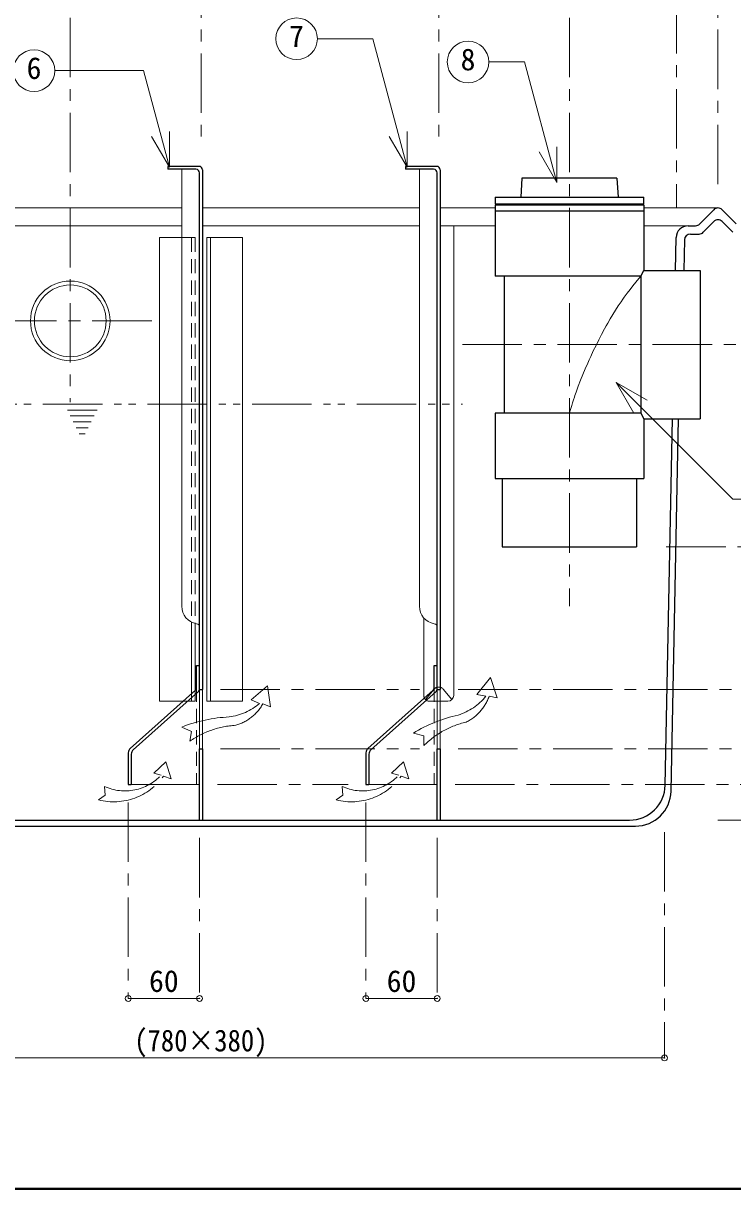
# Model space of a CAD drawing. Units: millimetres at full size, sheet at 1:10; details may follow other scales. Extents: x -2046 to 2004, y -1334 to 1476.
# Drawn here: x -1335 to -738, y -1334 to -353 of the extents above; entities that cross this region are included whole.
import ezdxf
from ezdxf.enums import TextEntityAlignment as Align

# ---------------------------------------------------------------- set-up
doc = ezdxf.new("R2010")
doc.units = ezdxf.units.MM
doc.header["$LTSCALE"] = 10
doc.header["$PDMODE"] = 32
doc.header["$PDSIZE"] = 5
for name, pattern in [('CHAIN1', [8, 5, -1, 1, -1]), ('DASHED1', [1.8, 1.2, -0.6]), ('DOUBLE_CHAIN1', [8.8, 5, -1, 0.6, -0.6, 0.6, -1])]:
    doc.linetypes.add(name, pattern=pattern)
doc.layers.add('0-0_ﾚｲﾔ1', color=4, linetype='Continuous', lineweight=9)
doc.styles.add('ＭＳ ゴシック', font='')
doc.styles.get('ＭＳ ゴシック').set_extended_font_data('MS Gothic')

msp = doc.modelspace()

# ---------------------------------------------------------------- linework, layer by layer
at = {"layer": '0-0_ﾚｲﾔ1', "linetype": 'CHAIN1'}
for p, q in [((-750.72, -198.73), (-750.72, -493.73)), ((-785.72, -248.73), (-785.72, -508.73)), ((-1185.72, -298.73), (-1185.72, -458.73)), ((-985.72, -298.73), (-985.72, -458.73)), ((-1295.72, -348.73), (-1295.72, -672.23)), ((-875.72, -348.73), (-875.72, -843.73)), ((-1227.22, -603.73), (-1364.22, -603.73)), ((-965.72, -623.73), (-320.72, -623.73)), ((-794.22, -793.73), (-370.72, -793.73)), ((-1169.47, -913.73), (-1001.97, -913.73)), ((-969.47, -913.73), (-370.72, -913.73)), ((-1169.47, -963.73), (-1001.97, -963.73)), ((-969.47, -963.73), (-420.72, -963.73)), ((-1171.97, -993.73), (-1061.97, -993.73)), ((-971.97, -993.73), (-470.72, -993.73)), ((-1246.97, -1008.73), (-1246.97, -1173.73)), ((-1046.97, -1008.73), (-1046.97, -1173.73)), ((-750.72, -1023.73), (-270.72, -1023.73)), ((-1186.97, -1038.73), (-1186.97, -1173.73)), ((-986.97, -1038.73), (-986.97, -1173.73)), ((-795.72, -1033.73), (-795.72, -1223.73))]:
    msp.add_line(p, q, dxfattribs=at)
at = {"layer": '0-0_ﾚｲﾔ1', "color": 7, "lineweight": 18}
for p, q in [((-1087.82, -366.41), (-1041.28, -366.41)), ((-1012.31, -474.52), (-1041.28, -366.41)), ((-943.54, -385.95), (-913.4, -385.95)), ((-886.21, -487.44), (-913.4, -385.95)), ((-1308.74, -393.24), (-1234.09, -393.24)), ((-1212.31, -474.52), (-1234.09, -393.24)), ((-1212.31, -474.52), (-1227.31, -448.54)), ((-1212.31, -474.52), (-1212.31, -444.52)), ((-1012.31, -474.52), (-1027.31, -448.54)), ((-1012.31, -474.52), (-1012.31, -444.52)), ((-886.21, -487.44), (-886.21, -457.44)), ((-886.21, -487.44), (-901.21, -461.46)), ((-1201.97, -843.73), (-1201.97, -476.23)), ((-1001.97, -843.73), (-1001.97, -476.23)), ((-1180.72, -533.73), (-1177.72, -533.73)), ((-1177.72, -533.73), (-1177.72, -923.73)), ((-836.4, -655.43), (-821.4, -681.41)), ((-836.4, -655.43), (-810.42, -670.43)), ((-1193.72, -857.12), (-1193.72, -917.3)), ((-1190.72, -858.25), (-1190.72, -914.62)), ((-1186.97, -963.73), (-1186.97, -913.73)), ((-1184.47, -913.73), (-1184.47, -963.73)), ((-986.97, -963.73), (-986.97, -913.73)), ((-984.47, -913.73), (-984.47, -963.73)), ((-1244.47, -993.73), (-1186.97, -993.73)), ((-1044.47, -993.73), (-986.97, -993.73))]:
    msp.add_line(p, q, dxfattribs=at)
at = {"layer": '0-0_ﾚｲﾔ1', "color": 5, "lineweight": 25}
for p, q in [((-1213.72, -473.73), (-1213.72, -476.23)), ((-1187.47, -473.73), (-1213.72, -473.73)), ((-1189.97, -476.23), (-1213.72, -476.23)), ((-1186.97, -913.73), (-1186.97, -479.23)), ((-1184.47, -476.73), (-1184.47, -913.73)), ((-1013.72, -473.73), (-1013.72, -476.23)), ((-987.47, -473.73), (-1013.72, -473.73)), ((-989.97, -476.23), (-1013.72, -476.23)), ((-986.97, -913.73), (-986.97, -479.23)), ((-984.47, -476.73), (-984.47, -913.73)), ((-835.72, -483.73), (-834.72, -499.73)), ((-938.22, -499.73), (-813.22, -499.73)), ((-938.22, -499.73), (-938.22, -505.23)), ((-813.22, -505.23), (-813.22, -499.73)), ((-938.22, -505.23), (-813.22, -505.23)), ((-938.22, -506.23), (-938.22, -566.23)), ((-938.22, -511.23), (-813.22, -511.23)), ((-766.04, -522.23), (-754.29, -510.23)), ((-735.4, -522.23), (-747.15, -510.23)), ((-775.92, -523.73), (-769.61, -523.73)), ((-763.1, -529.23), (-754.29, -520.24)), ((-738.35, -529.23), (-747.15, -520.24)), ((-786.47, -561.23), (-785.92, -533.53)), ((-778.96, -535.63), (-779.47, -561.23)), ((-773.96, -530.73), (-766.67, -530.73)), ((-815.72, -566.23), (-938.22, -566.23)), ((-930.72, -566.23), (-930.72, -681.23)), ((-815.72, -566.23), (-813.22, -561.23)), ((-815.72, -566.23), (-815.72, -681.23)), ((-813.22, -561.23), (-765.72, -561.23)), ((-765.72, -561.23), (-765.72, -686.23)), ((-815.72, -681.23), (-938.22, -681.23)), ((-938.22, -681.23), (-938.22, -736.23)), ((-813.22, -686.23), (-813.22, -736.23)), ((-795.13, -994.33), (-788.97, -686.23)), ((-790.23, -999.33), (-783.97, -686.23)), ((-938.22, -736.23), (-813.22, -736.23)), ((-932.22, -736.23), (-932.22, -793.73)), ((-819.22, -736.23), (-819.22, -793.73)), ((-932.22, -793.73), (-819.22, -793.73)), ((-1189.47, -893.73), (-1186.97, -893.73)), ((-1189.47, -912.16), (-1189.47, -893.73)), ((-989.47, -893.73), (-986.97, -893.73)), ((-989.47, -912.16), (-989.47, -893.73)), ((-1245.3, -963.35), (-1190.47, -914.4)), ((-1242.8, -964.47), (-1187.97, -915.52)), ((-1186.97, -913.73), (-1184.47, -913.73)), ((-1045.3, -963.35), (-990.47, -914.4)), ((-1042.8, -964.47), (-987.97, -915.52)), ((-986.97, -913.73), (-984.47, -913.73)), ((-1246.97, -967.08), (-1246.97, -993.73)), ((-1244.47, -968.2), (-1244.47, -993.73)), ((-1186.97, -963.73), (-1184.47, -963.73)), ((-1186.97, -1023.73), (-1186.97, -963.73)), ((-1184.47, -963.73), (-1184.47, -1023.73)), ((-1046.97, -967.08), (-1046.97, -993.73)), ((-1044.47, -968.2), (-1044.47, -993.73)), ((-986.97, -963.73), (-984.47, -963.73)), ((-986.97, -1023.73), (-986.97, -963.73)), ((-984.47, -963.73), (-984.47, -1023.73)), ((-1246.97, -993.73), (-1244.47, -993.73)), ((-1046.97, -993.73), (-1044.47, -993.73)), ((-1551.22, -1028.73), (-820.23, -1028.73)), ((-1546.31, -1023.73), (-825.13, -1023.73))]:
    msp.add_line(p, q, dxfattribs=at)
at = {"layer": '0-0_ﾚｲﾔ1'}
for p, q in [((-1384.47, -508.73), (-1201.97, -508.73)), ((-1184.47, -508.73), (-1001.97, -508.73)), ((-984.47, -508.73), (-938.22, -508.73)), ((-813.22, -508.73), (-750.72, -508.73)), ((-1384.47, -523.73), (-1201.97, -523.73)), ((-1184.47, -523.73), (-1001.97, -523.73)), ((-984.47, -523.73), (-938.22, -523.73)), ((-973.13, -523.73), (-973.13, -918.73)), ((-813.22, -523.73), (-775.92, -523.73)), ((-1201.97, -533.73), (-1220.72, -533.73)), ((-817.2, -568.01), (-819.74, -571.1)), ((-815.72, -566.23), (-817.2, -568.01)), ((-824.74, -577.32), (-827.18, -580.47)), ((-822.26, -574.2), (-824.74, -577.32)), ((-819.74, -571.1), (-822.26, -574.2)), ((-832.33, -587.58), (-834.7, -591.12)), ((-830.91, -585.55), (-832.33, -587.58)), ((-829.56, -583.67), (-830.91, -585.55)), ((-827.18, -580.47), (-829.56, -583.67)), ((-836.99, -594.72), (-839.22, -598.37)), ((-834.7, -591.12), (-836.99, -594.72)), ((-843.5, -605.76), (-844.7, -607.92)), ((-841.38, -602.05), (-843.5, -605.76)), ((-839.22, -598.37), (-841.38, -602.05)), ((-848.61, -615.13), (-851.01, -619.73)), ((-846.15, -610.56), (-848.61, -615.13)), ((-844.7, -607.92), (-846.15, -610.56)), ((-853.35, -624.35), (-855.63, -629.01)), ((-851.01, -619.73), (-853.35, -624.35)), ((-859.11, -636.42), (-860.36, -639.2)), ((-857.85, -633.69), (-859.11, -636.42)), ((-855.63, -629.01), (-857.85, -633.69)), ((-862.46, -644.01), (-864.49, -648.86)), ((-860.36, -639.2), (-862.46, -644.01)), ((-866.44, -653.73), (-868.3, -658.64)), ((-864.49, -648.86), (-866.44, -653.73)), ((-871.06, -666.46), (-871.52, -667.84)), ((-870.07, -663.58), (-871.06, -666.46)), ((-868.3, -658.64), (-870.07, -663.58)), ((-873.82, -675.03), (-874.56, -677.43)), ((-873.07, -672.63), (-873.82, -675.03)), ((-872.3, -670.23), (-873.07, -672.63)), ((-871.52, -667.84), (-872.3, -670.23)), ((-875.29, -679.83), (-875.72, -681.23)), ((-874.56, -677.43), (-875.29, -679.83)), ((-998.31, -853.55), (-998.31, -918.73)), ((-974.6, -922.26), (-981.88, -913.53)), ((-1177.72, -923.73), (-1150.72, -923.73)), ((-978.13, -923.73), (-984.47, -923.73)), ((-1186.97, -1173.73), (-1246.97, -1173.73)), ((-986.97, -1173.73), (-1046.97, -1173.73)), ((-1575.72, -1223.73), (-795.72, -1223.73))]:
    msp.add_line(p, q, dxfattribs=at)
at = {"layer": '0-0_ﾚｲﾔ1', "linetype": 'DASHED1'}
for p, q in [((-1201.97, -533.73), (-1190.72, -533.73)), ((-1193.72, -533.73), (-1193.72, -857.12)), ((-1190.72, -533.73), (-1190.72, -858.25)), ((-1193.72, -917.3), (-1193.72, -923.73)), ((-1190.72, -914.62), (-1190.72, -923.73)), ((-1189.47, -912.16), (-1189.47, -993.73)), ((-996.84, -922.26), (-989.56, -913.53)), ((-989.47, -912.16), (-989.47, -993.73)), ((-1200.92, -923.73), (-1190.72, -923.73)), ((-993.31, -923.73), (-984.47, -923.73))]:
    msp.add_line(p, q, dxfattribs=at)
at = {"layer": '0-0_ﾚｲﾔ1', "linetype": 'DOUBLE_CHAIN1'}
for p, q in [((-1582.72, -673.73), (-965.72, -673.73)), ((-1298.22, -678.73), (-1273.22, -678.73)), ((-1295.72, -683.73), (-1275.72, -683.73)), ((-1293.22, -688.73), (-1278.22, -688.73)), ((-1290.72, -693.73), (-1280.72, -693.73)), ((-1288.22, -698.73), (-1283.22, -698.73)), ((-1143.53, -922.54), (-1129.78, -910.63)), ((-1127.24, -928.39), (-1129.78, -910.63)), ((-953.57, -917.88), (-942.1, -903.77)), ((-936.51, -920.82), (-942.1, -903.77)), ((-946.08, -919.55), (-953.57, -917.88)), ((-943.35, -919.55), (-936.51, -920.82)), ((-1136.44, -925.48), (-1143.53, -922.54)), ((-1133.75, -925.95), (-1127.24, -928.39)), ((-1201.86, -945.42), (-1193.63, -949.24)), ((-1195.02, -957.3), (-1193.63, -949.24)), ((-1007.04, -950.55), (-998.28, -952.88)), ((-998.24, -961.06), (-998.28, -952.88)), ((-1225.48, -984.06), (-1215.33, -974.79)), ((-1210.77, -989.06), (-1215.33, -974.79)), ((-1025.48, -984.06), (-1015.33, -974.79)), ((-1010.77, -989.06), (-1015.33, -974.79)), ((-1219.22, -985.86), (-1225.48, -984.06)), ((-1217.34, -986.72), (-1210.77, -989.06)), ((-1019.22, -985.86), (-1025.48, -984.06)), ((-1017.34, -986.72), (-1010.77, -989.06)), ((-1266.95, -995.41), (-1266.51, -1002.81)), ((-1066.95, -995.41), (-1066.51, -1002.81)), ((-1271.89, -1006.66), (-1266.51, -1002.81)), ((-1071.89, -1006.66), (-1066.51, -1002.81))]:
    msp.add_line(p, q, dxfattribs=at)
at = {"layer": '0-0_ﾚｲﾔ1', "color": 1, "lineweight": 40}
msp.add_line((2004.28, -1333.73), (-2045.72, -1333.73), dxfattribs=at)
at = {"layer": '0-0_ﾚｲﾔ1', "color": 5, "lineweight": 25}
for points in [[(-835.72, -483.73), (-915.72, -483.73), (-916.72, -499.73)], [(-938.22, -506.23), (-813.22, -506.23), (-813.22, -561.23)], [(-815.72, -681.23), (-813.22, -686.23), (-765.72, -686.23)]]:
    msp.add_lwpolyline(points, dxfattribs=at)
at = {"layer": '0-0_ﾚｲﾔ1'}
for points in [[(-1220.72, -533.73), (-1220.72, -923.73), (-1200.92, -923.73)], [(-1177.72, -533.73), (-1150.72, -533.73), (-1150.72, -923.73)]]:
    msp.add_lwpolyline(points, dxfattribs=at)
at = {"layer": '0-0_ﾚｲﾔ1', "color": 7, "lineweight": 18}
for points in [[(-1180.72, -533.73), (-1180.72, -923.73), (-1177.72, -923.73)], [(-836.4, -655.43), (-738.2, -753.64), (-675.91, -753.64)]]:
    msp.add_lwpolyline(points, dxfattribs=at)
for centre in [(-1105.32, -366.41), (-961.04, -385.95), (-1326.24, -393.24)]:
    msp.add_circle(centre, 17.5, dxfattribs=at)
at = {"layer": '0-0_ﾚｲﾔ1'}
for radius in [33.5, 30.18]:
    msp.add_circle((-1295.72, -603.73), radius, dxfattribs=at)
at = {"layer": '0-0_ﾚｲﾔ1', "color": 5, "lineweight": 25}
for centre, radius, start, end in [((-1189.97, -479.23), 3, 0, 90), ((-1187.47, -476.73), 3, 0, 90), ((-989.97, -479.23), 3, 0, 90), ((-987.47, -476.73), 3, 0, 90), ((-750.72, -513.73), 5, 44.3947, 135.6053), ((-750.72, -523.73), 5, 44.3947, 135.6053), ((-775.92, -533.73), 10, 90, 178.85424), ((-769.61, -518.73), 5, 270, 315.6053), ((-766.67, -525.73), 5, 270, 315.6053), ((-773.96, -535.73), 5, 90, 178.85424), ((-1192.47, -912.16), 3, 311.7603, 0), ((-1189.97, -913.28), 3, 311.7603, 0), ((-992.47, -912.16), 3, 311.7603, 0), ((-989.97, -913.28), 3, 311.7603, 0), ((-1241.97, -967.08), 5, 131.7603, 180), ((-1239.47, -968.2), 5, 131.7603, 180), ((-1041.97, -967.08), 5, 131.7603, 180), ((-1039.47, -968.2), 5, 131.7603, 180), ((-825.13, -993.73), 30, 270, 358.85424), ((-820.23, -998.73), 30, 270, 358.85424)]:
    msp.add_arc(centre, radius, start, end, dxfattribs=at)
at = {"layer": '0-0_ﾚｲﾔ1', "color": 7, "lineweight": 18}
for centre, radius, start, end in [((-1186.97, -843.73), 15, 180, 260.40593), ((-986.97, -843.73), 15, 180, 260.40593), ((-1189.97, -861.48), 3, 0, 80.40593), ((-989.97, -861.48), 3, 0, 80.40593)]:
    msp.add_arc(centre, radius, start, end, dxfattribs=at)
at = {"layer": '0-0_ﾚｲﾔ1'}
for centre, start, end in [((-993.31, -918.73), 180, 206.23181), ((-985.72, -916.73), 39.81617, 72.5424), ((-978.13, -918.73), 270, 0)]:
    msp.add_arc(centre, 5, start, end, dxfattribs=at)
at = {"layer": '0-0_ﾚｲﾔ1', "linetype": 'DASHED1'}
for centre, start, end in [((-993.31, -918.73), 206.23181, 270), ((-985.72, -916.73), 72.5424, 140.18383)]:
    msp.add_arc(centre, 5, start, end, dxfattribs=at)
at = {"layer": '0-0_ﾚｲﾔ1', "linetype": 'DOUBLE_CHAIN1'}
for centre, radius, start, end in [((-983.99, -888.56), 48.96, 287.40358, 320.7341), ((-979.33, -906.94), 38.12, 295.94062, 340.69413), ((-1168.39, -888.37), 48.96, 277.40358, 310.7341), ((-1167, -907.29), 38.12, 285.94062, 330.69413), ((-1156.98, -1058.24), 121.42, 92.40974, 111.69408), ((-943.25, -1053.86), 121.42, 102.40974, 121.69408), ((-1152.47, -1017.8), 73.97, 93.1461, 125.11885), ((-945.83, -1013.25), 73.97, 103.1461, 135.11885), ((-1259.16, -956.92), 51.34, 255.63597, 324.53138), ((-1249.75, -957.32), 41.8, 245.69677, 316.9231), ((-1059.16, -956.92), 51.34, 255.63597, 324.53138), ((-1049.75, -957.32), 41.8, 245.69677, 316.9231)]:
    msp.add_arc(centre, radius, start, end, dxfattribs=at)
at = {"layer": '0-0_ﾚｲﾔ1', "color": 1}
for p in [(-1246.97, -1173.73), (-1186.97, -1173.73), (-1046.97, -1173.73), (-986.97, -1173.73), (-795.72, -1223.73)]:
    msp.add_point(p, dxfattribs=at)

# ---------------------------------------------------------------- texts
at = {"layer": '0-0_ﾚｲﾔ1', "color": 7, "style": 'ＭＳ ゴシック'}
for s, p in [('7', (-1111.57, -378.91)), ('6', (-1332.49, -405.74)), ('8', (-967.29, -398.45)), ('60', (-1229.47, -1173.73)), ('60', (-1029.47, -1173.73))]:
    msp.add_text(s, height=18.33, dxfattribs=at).set_placement(p, align=Align.BOTTOM_LEFT)
at = {"layer": '0-0_ﾚｲﾔ1', "color": 7, "style": 'ＭＳ ゴシック', "width": 0.9}
msp.add_text('(780×380)', height=18.33, dxfattribs=at).set_placement((-1241.97, -1223.73), align=Align.BOTTOM_LEFT)

doc.saveas('drawing.dxf')
